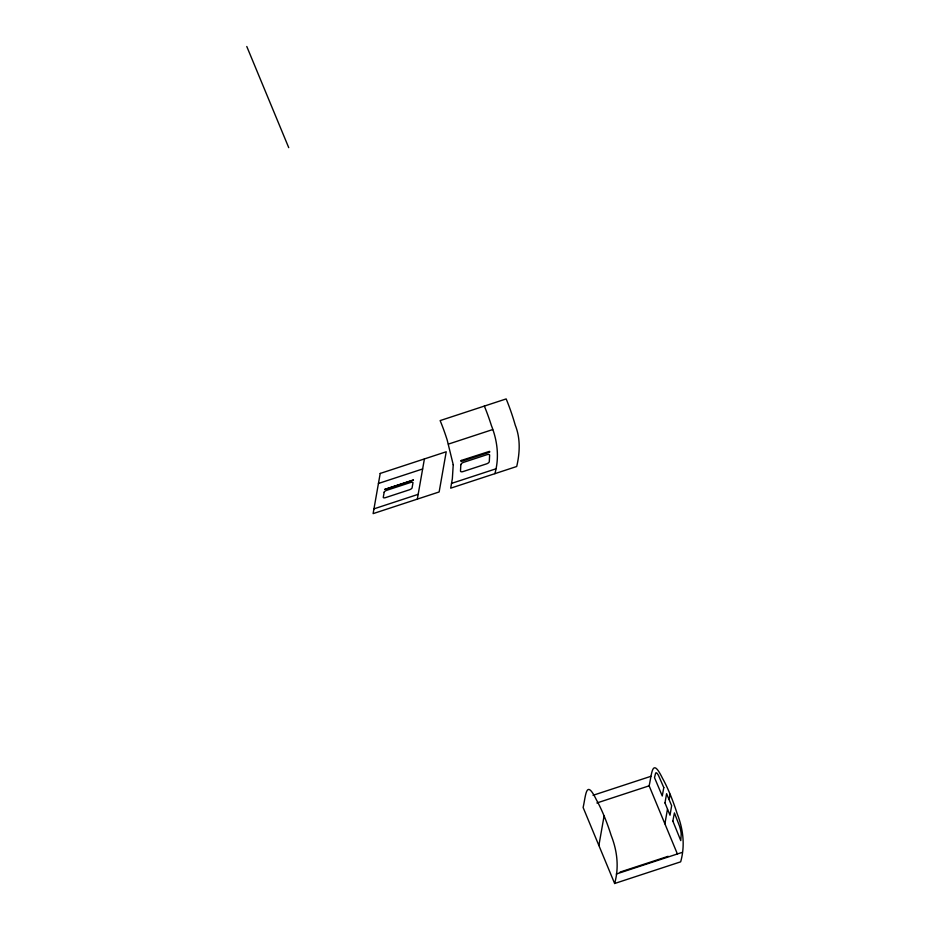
<?xml version="1.0" encoding="UTF-8"?>
<svg xmlns="http://www.w3.org/2000/svg" width="930" height="930" viewBox="0 0 930 930"><rect width="100%" height="100%" fill="white"/><g stroke="black" fill="none" stroke-linecap="round" stroke-linejoin="round"><path stroke-width="1.4" d="M614.637 883.5C619.194 867.399 617.241 850.787 611.161 835.407A50.511 10.207 71.8 0 0 596.421 799.858C586.063 778.666 586.051 794.301 583.122 807.496L614.637 883.5L680.667 861.831C685.212 845.742 683.271 829.118 677.18 813.738A50.511 10.207 71.8 0 0 662.451 778.201C652.081 756.997 652.081 772.632 649.14 785.827L677.4 853.973M417.326 499.119L424.406 458.932M494.888 473.661C499.445 457.572 497.492 440.948 491.412 425.568A50.511 10.207 71.8 0 0 484.344 406.085M598.874 845.498L604.093 815.924M664.904 823.829L667.449 809.391M669.182 799.533L670.112 794.255M448.411 444.098L492.621 429.59M378.44 483.472L422.639 468.964M373.965 508.85L418.163 494.342M451.527 483.391L495.737 468.883M593.038 795.301L650.814 776.341M596.874 802.974L649.14 785.827M620.124 872.061L668.147 856.309M616.311 874.014L682.329 852.345M246.787 46.5L288.73 147.649M663.799 787.582L662.253 795.987L654.511 777.631L655.592 773.237A10.73 2.162 71.8 0 1 658.44 775.318L663.799 787.582M664.973 802.904L670.019 815.226L671.646 805.706L666.612 793.697L664.973 802.904M672.843 821.074L680.772 840.604L681.179 834.931A10.73 2.162 71.8 0 0 679.516 826.119L674.413 812.913L672.843 821.074M453.236 464.744L452.352 478.694L450.69 488.169L516.708 466.5C519.905 452.794 520.591 438.39 515.232 425.091A50.511 10.207 71.8 0 0 506.164 398.924L440.134 420.593A50.511 10.207 71.8 0 1 447.202 440.076L453.236 464.744M460.838 464.628L460.49 471.033A2.848 1.29 -24.2 0 0 463.07 471.568L486.564 463.861A2.848 1.29 -24.2 0 0 489.296 461.582L489.633 455.177A2.848 1.29 -24.2 0 0 487.064 454.642L463.57 462.35A2.848 1.29 -24.2 0 0 460.838 464.628M380.207 473.44L373.116 513.627L439.146 491.958L446.226 451.771L380.207 473.44M384.171 492.202L383.276 497.306A2.848 0.988 -22.5 0 0 385.729 497.562L409.223 489.854A2.848 0.988 -22.5 0 0 412.083 487.855L412.978 482.751A2.848 0.988 -22.5 0 0 410.525 482.496L387.031 490.203A2.848 0.988 -22.5 0 0 384.171 492.202M384.706 489.447L413.42 480.02L384.706 489.447M461.21 460.478L461.082 460.687A1.244 0.791 -28 0 0 461.059 461.513L489.657 452.131A1.244 0.791 -28 0 0 489.506 451.352L461.21 460.478"/></g></svg>
